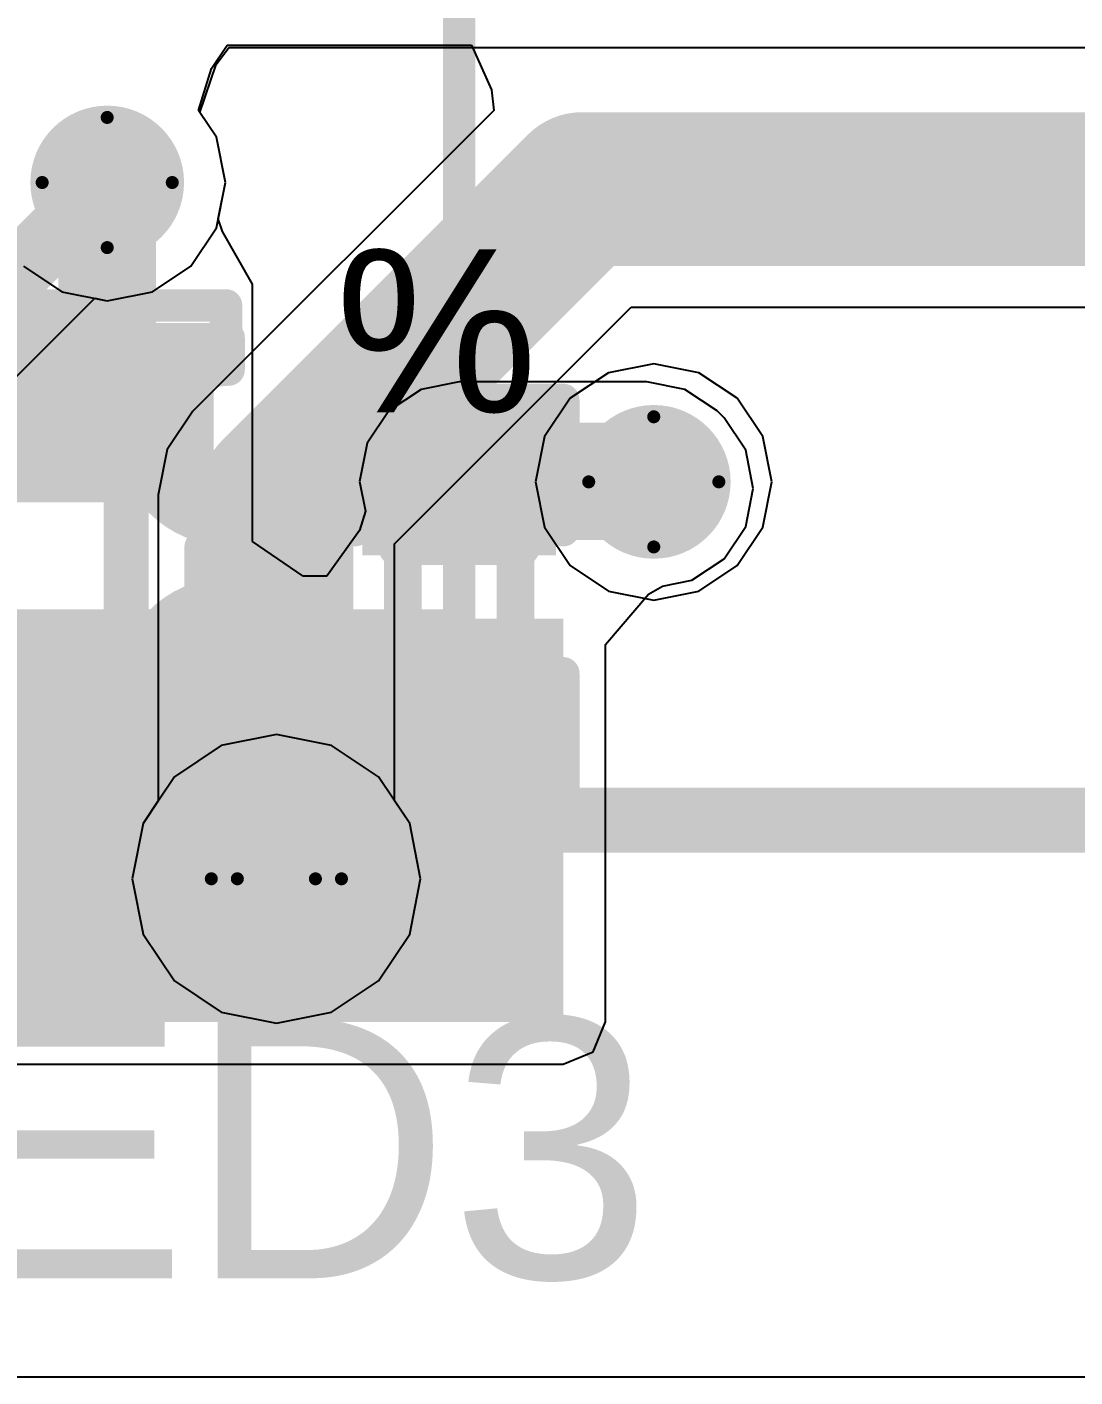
# Model space of a CAD drawing. Header units: millimetres. Extents: x -16 to 330, y -45 to 150.
# Drawn here: x -1.43 to 2.66, y 70.83 to 76.1 of the extents above; entities that cross this region are included whole.
import ezdxf

# ---------------------------------------------------------------- set-up
doc = ezdxf.new("R2010")
doc.units = ezdxf.units.MM
for name, color, linetype in [('BottomLayer', 5, 'Continuous'), ('BottomSolder', 6, 'Continuous'), ('DrillDrawing', 1, 'Continuous'), ('Mechanical1', 6, 'Continuous'), ('Mechanical13', 56, 'Continuous'), ('MidLayer1', 16, 'Continuous'), ('MidLayer2', 76, 'Continuous'), ('TopLayer', 1, 'Continuous'), ('TopOverlay', 2, 'Continuous'), ('TopPaste', 8, 'Continuous'), ('TopSolder', 216, 'Continuous'), ('ViaHoleLayer', 16, 'Continuous')]:
    doc.layers.add(name, color=color, linetype=linetype)
doc.styles.add('Arial', font='arial.ttf', dxfattribs={"height": 0.2})

# ---------------------------------------------------------------- blocks, each defined once
blk = doc.blocks.new('SK6812_EC20_144')
at = {"layer": 'TopLayer'}
for points in [[(-1.04999917, 0.95000191), (-0.24999823, 0.95000191), (-0.24999823, 0.25000077), (-1.04999917, 0.25000077)], [(0.25000077, 0.95000191), (1.05000171, 0.95000191), (1.05000171, 0.25000077), (0.25000077, 0.25000077)], [(-1.04999917, -0.24999823), (-0.24999823, -0.24999823), (-0.24999823, -0.9499993699999999), (-1.04999917, -0.9499993699999999)], [(0.25000077, -0.24999823), (1.05000171, -0.24999823), (1.05000171, -0.9499993699999999), (0.25000077, -0.9499993699999999)]]:
    blk.add_hatch(color=1, dxfattribs=at).paths.add_polyline_path(points)
at = {"layer": 'TopPaste'}
for points in [[(-1.04999917, 0.95000191), (-0.24999823, 0.95000191), (-0.24999823, 0.25000077), (-1.04999917, 0.25000077)], [(0.25000077, 0.95000191), (1.05000171, 0.95000191), (1.05000171, 0.25000077), (0.25000077, 0.25000077)], [(-1.04999917, -0.24999823), (-0.24999823, -0.24999823), (-0.24999823, -0.9499993699999999), (-1.04999917, -0.9499993699999999)], [(0.25000077, -0.24999823), (1.05000171, -0.24999823), (1.05000171, -0.9499993699999999), (0.25000077, -0.9499993699999999)]]:
    blk.add_hatch(color=8, dxfattribs=at).paths.add_polyline_path(points)
at = {"layer": 'TopSolder'}
for points in [[(-1.04999917, 0.95000191), (-0.24999823, 0.95000191), (-0.24999823, 0.25000077), (-1.04999917, 0.25000077)], [(0.25000077, 0.95000191), (1.05000171, 0.95000191), (1.05000171, 0.25000077), (0.25000077, 0.25000077)], [(-1.04999917, -0.24999823), (-0.24999823, -0.24999823), (-0.24999823, -0.9499993699999999), (-1.04999917, -0.9499993699999999)], [(0.25000077, -0.24999823), (1.05000171, -0.24999823), (1.05000171, -0.9499993699999999), (0.25000077, -0.9499993699999999)]]:
    blk.add_hatch(color=216, dxfattribs=at).paths.add_polyline_path(points)
at = {"layer": 'TopOverlay', "const_width": 0.127}
for points in [[(-0.08560053999999999, 1.00000054), (0.0762, 1.00000054)], [(-0.999998, -0.08560053999999999), (-0.999998, 0.0762)], [(0.999998, -0.08560053999999999), (0.999998, 0.0762)], [(1.2192, -0.6096), (1.3462, -0.4826)], [(1.3462, -0.7366), (1.3462, -0.4826)], [(1.2192, -0.6096), (1.3462, -0.7366)], [(-0.08560053999999999, -0.999998), (0.0762, -0.999998)]]:
    blk.add_lwpolyline(points, dxfattribs=at)
at = {"layer": 'TopOverlay', "const_width": 0.0635}
for points in [[(-0.11735054, 1.00000054, 1), (-0.05385054, 1.00000054, 1)], [(0.04445, 1.00000054, 1), (0.10795, 1.00000054, 1)], [(-1.031748, 0.0762, 1), (-0.968248, 0.0762, 1)], [(0.968248, 0.0762, 1), (1.031748, 0.0762, 1)], [(-1.031748, -0.08560053999999999, 1), (-0.968248, -0.08560053999999999, 1)], [(0.968248, -0.08560053999999999, 1), (1.031748, -0.08560053999999999, 1)], [(1.31445, -0.4826, 1), (1.37795, -0.4826, 1)], [(1.31445, -0.4826, 1), (1.37795, -0.4826, 1)], [(1.18745, -0.6096, 1), (1.25095, -0.6096, 1)], [(1.18745, -0.6096, 1), (1.25095, -0.6096, 1)], [(1.31445, -0.7366, 1), (1.37795, -0.7366, 1)], [(1.31445, -0.7366, 1), (1.37795, -0.7366, 1)], [(-0.11735054, -0.999998, 1), (-0.05385054, -0.999998, 1)], [(0.04445, -0.999998, 1), (0.10795, -0.999998, 1)]]:
    blk.add_lwpolyline(points, format="xyb", close=True, dxfattribs=at)
blk = doc.blocks.new('C___0402_158')
at = {"layer": 'TopLayer'}
for points in [[(-0.6985, -0.3175), (-0.6985, 0.3175), (-0.2412999999999999, 0.3175), (-0.2413, -0.3175)], [(0.2412999999999999, -0.3175), (0.2413, 0.3175), (0.6985, 0.3175), (0.6985, -0.3175)]]:
    blk.add_hatch(color=1, dxfattribs=at).paths.add_polyline_path(points)
at = {"layer": 'TopPaste'}
for points in [[(-0.6985, -0.3175), (-0.6985, 0.3175), (-0.2412999999999999, 0.3175), (-0.2413, -0.3175)], [(0.2412999999999999, -0.3175), (0.2413, 0.3175), (0.6985, 0.3175), (0.6985, -0.3175)]]:
    blk.add_hatch(color=8, dxfattribs=at).paths.add_polyline_path(points)
at = {"layer": 'TopSolder'}
for points in [[(-0.7584998799999999, -0.37749988), (-0.7584998799999999, 0.37749988), (-0.18130012, 0.37749988), (-0.18130012, -0.37749988)], [(0.18130012, -0.37749988), (0.18130012, 0.37749988), (0.7584998799999999, 0.37749988), (0.7584998799999999, -0.37749988)]]:
    blk.add_hatch(color=216, dxfattribs=at).paths.add_polyline_path(points)
at = {"layer": 'TopOverlay', "const_width": 0.127}
for points in [[(-0.7874, 0.4064), (-0.2794, 0.4064)], [(-0.7874, 0.4064), (-0.7874, -0.4064)], [(0.2794, 0.4064), (0.7874, 0.4064)], [(0.7874, 0.4064), (0.7874, -0.4064)], [(-0.7874, -0.4064), (-0.2794, -0.4064)], [(0.2794, -0.4064), (0.7874, -0.4064)]]:
    blk.add_lwpolyline(points, dxfattribs=at)
at = {"layer": 'TopOverlay', "const_width": 0.0635}
for points in [[(-0.8191499999999999, 0.4064, 1), (-0.7556499999999999, 0.4064, 1)], [(-0.8191499999999999, 0.4064, 1), (-0.7556499999999999, 0.4064, 1)], [(-0.31115, 0.4064, 1), (-0.24765, 0.4064, 1)], [(0.24765, 0.4064, 1), (0.31115, 0.4064, 1)], [(0.7556499999999999, 0.4064, 1), (0.8191499999999999, 0.4064, 1)], [(0.7556499999999999, 0.4064, 1), (0.8191499999999999, 0.4064, 1)], [(-0.8191499999999999, -0.4064, 1), (-0.7556499999999999, -0.4064, 1)], [(-0.8191499999999999, -0.4064, 1), (-0.7556499999999999, -0.4064, 1)], [(-0.31115, -0.4064, 1), (-0.24765, -0.4064, 1)], [(0.24765, -0.4064, 1), (0.31115, -0.4064, 1)], [(0.7556499999999999, -0.4064, 1), (0.8191499999999999, -0.4064, 1)], [(0.7556499999999999, -0.4064, 1), (0.8191499999999999, -0.4064, 1)]]:
    blk.add_lwpolyline(points, format="xyb", close=True, dxfattribs=at)

msp = doc.modelspace()

# ---------------------------------------------------------------- hatches: boundary and pattern name
at = {"layer": 'BottomLayer'}
h = msp.add_hatch(color=5, dxfattribs=at)
edge = h.paths.add_edge_path()
edge.add_arc((-1.1176127, 75.48881016), 0.2999994, 0, 360)
h = msp.add_hatch(color=5, dxfattribs=at)
edge = h.paths.add_edge_path()
edge.add_arc((1.0159873, 74.32041016), 0.2999994, 0, 360)
h = msp.add_hatch(color=5, dxfattribs=at)
edge = h.paths.add_edge_path()
edge.add_arc((-0.4572127, 72.77101016), 0.3999992, 0, 360)
at = {"layer": 'BottomSolder'}
h = msp.add_hatch(color=6, dxfattribs=at)
edge = h.paths.add_edge_path()
edge.add_arc((-1.1176127, 75.48881016), 0.1499997, 0, 360)
h = msp.add_hatch(color=6, dxfattribs=at)
edge = h.paths.add_edge_path()
edge.add_arc((1.0159873, 74.32041016), 0.1499997, 0, 360)
h = msp.add_hatch(color=6, dxfattribs=at)
edge = h.paths.add_edge_path()
edge.add_arc((-0.4572127, 72.77101016), 0.1999996, 0, 360)
at = {"layer": 'MidLayer1'}
h = msp.add_hatch(color=16, dxfattribs=at)
edge = h.paths.add_edge_path()
edge.add_arc((-1.1176127, 75.48881016), 0.2999994, 0, 360)
h = msp.add_hatch(color=16, dxfattribs=at)
edge = h.paths.add_edge_path()
edge.add_arc((1.0159873, 74.32041016), 0.2999994, 0, 360)
h = msp.add_hatch(color=16, dxfattribs=at)
edge = h.paths.add_edge_path()
edge.add_arc((-0.4572127, 72.77101016), 0.3999992, 0, 360)
at = {"layer": 'MidLayer2'}
h = msp.add_hatch(color=76, dxfattribs=at)
edge = h.paths.add_edge_path()
edge.add_arc((-1.1176127, 75.48881016), 0.2999994, 0, 360)
h = msp.add_hatch(color=76, dxfattribs=at)
edge = h.paths.add_edge_path()
edge.add_arc((1.0159873, 74.32041016), 0.2999994, 0, 360)
h = msp.add_hatch(color=76, dxfattribs=at)
edge = h.paths.add_edge_path()
edge.add_arc((-0.4572127, 72.77101016), 0.3999992, 0, 360)
at = {"layer": 'TopLayer'}
h = msp.add_hatch(color=1, dxfattribs=at)
edge = h.paths.add_edge_path()
edge.add_arc((-1.1176127, 75.48881016), 0.2999994, 0, 360)
h = msp.add_hatch(color=1, dxfattribs=at)
edge = h.paths.add_edge_path()
edge.add_arc((1.0159873, 74.32041016), 0.2999994, 0, 360)
msp.add_hatch(color=1, dxfattribs=at).paths.add_polyline_path([(-1.5748127, 72.21221016), (0.66263774, 72.21221016), (0.66263774, 73.78701016), (-1.5748127, 73.78701016)])
h = msp.add_hatch(color=1, dxfattribs=at)
edge = h.paths.add_edge_path()
edge.add_arc((-0.4572127, 72.77101016), 0.3999992, 0, 360)
at = {"layer": 'TopSolder'}
h = msp.add_hatch(color=216, dxfattribs=at)
edge = h.paths.add_edge_path()
edge.add_arc((-1.1176127, 75.48881016), 0.1499997, 0, 360)
h = msp.add_hatch(color=216, dxfattribs=at)
edge = h.paths.add_edge_path()
edge.add_arc((1.0159873, 74.32041016), 0.1499997, 0, 360)
h = msp.add_hatch(color=216, dxfattribs=at)
edge = h.paths.add_edge_path()
edge.add_arc((-0.4572127, 72.77101016), 0.1999996, 0, 360)
at = {"layer": 'ViaHoleLayer'}
h = msp.add_hatch(color=16, dxfattribs=at)
edge = h.paths.add_edge_path()
edge.add_arc((-1.1176127, 75.48881016), 0.1499997, 0, 360)
h = msp.add_hatch(color=16, dxfattribs=at)
edge = h.paths.add_edge_path()
edge.add_arc((1.0159873, 74.32041016), 0.1499997, 0, 360)
h = msp.add_hatch(color=16, dxfattribs=at)
edge = h.paths.add_edge_path()
edge.add_arc((-0.4572127, 72.77101016), 0.1999996, 0, 360)

# ---------------------------------------------------------------- linework, layer by layer
at = {"layer": 'BottomLayer'}
for p, q in [((-0.7109663199999999, 75.93353622), (-0.6492214599999999, 76.0244987)), ((-0.6492214599999999, 76.0244987), (0.30483048, 76.0244987)), ((0.30483048, 76.0244987), (0.38280086, 75.85102939999999)), ((-0.76173584, 75.77049869999999), (-0.7109663199999999, 75.93353622)), ((0.38280086, 75.85102939999999), (0.39135304, 75.77049869999999)), ((0.39135304, 75.77049869999999), (-0.7833741, 74.59577156)), ((-0.69146166, 75.66532746), (-0.76173584, 75.77049869999999)), ((-0.6563512399999999, 75.48881016), (-0.69146166, 75.66532746)), ((-0.69146166, 75.31229286), (-0.6563512399999999, 75.48881016)), ((-0.7914513, 75.16264876), (-0.69146166, 75.31229286)), ((-0.9410953999999999, 75.06265911999999), (-0.7914513, 75.16264876)), ((-2.356739, 73.84680938), (-1.16631466, 75.03723625999999)), ((-1.16631466, 75.03723625999999), (-1.1176127, 75.0275487)), ((-1.1176127, 75.0275487), (-0.9410953999999999, 75.06265911999999)), ((0.004048759999999999, 74.07854882), (0.92764864, 75.0021487)), ((0.92764864, 75.0021487), (16.64912596, 75.0021487)), ((-0.7833741, 74.59577156), (-0.88336374, 74.44612746)), ((-0.88336374, 74.44612746), (-0.91847416, 74.26961016)), ((-0.91847416, 74.26961016), (-0.91847416, 73.07497957999999)), ((0.004048759999999999, 73.07497957999999), (0.004048759999999999, 74.07854882)), ((-0.91847416, 73.07497957999999), (-0.97756218, 72.98654694)), ((0.06313677999999999, 72.98654694), (0.004048759999999999, 73.07497957999999)), ((-0.97756218, 72.98654694), (-1.02043484, 72.77101016)), ((0.10600944, 72.77101016), (0.06313677999999999, 72.98654694)), ((-1.02043484, 72.77101016), (-0.97756218, 72.55547338)), ((0.06313677999999999, 72.55547338), (0.10600944, 72.77101016)), ((-0.97756218, 72.55547338), (-0.855472, 72.37275086)), ((-0.0589534, 72.37275086), (0.06313677999999999, 72.55547338)), ((-0.855472, 72.37275086), (-0.67274948, 72.25066068)), ((-0.24167592, 72.25066068), (-0.0589534, 72.37275086)), ((-0.67274948, 72.25066068), (-0.4572127, 72.20778802)), ((-0.4572127, 72.20778802), (-0.24167592, 72.25066068))]:
    msp.add_line(p, q, dxfattribs=at)
for points, const_width in [([(-0.4572127, 74.26961016), (0.7365873, 75.46341016)], 0.5999987999999999), ([(0.7365873, 75.46341016), (16.8401873, 75.46341016)], 0.5999987999999999), ([(-2.6416127, 73.96481016), (-1.1176127, 75.48881016)], 0.254), ([(-0.4572127, 72.77101016), (-0.4572127, 74.26961016)], 0.5999987999999999)]:
    msp.add_lwpolyline(points, dxfattribs=dict(at, const_width=const_width))
for points, const_width in [([(0.5865876, 75.46341016, 1), (0.8865869999999999, 75.46341016, 1)], 0.2999994), ([(0.5865876, 75.46341016, 1), (0.8865869999999999, 75.46341016, 1)], 0.2999994), ([(-1.1811127, 75.48881016, 1), (-1.0541127, 75.48881016, 1)], 0.127), ([(-0.6072124, 74.26961016, 1), (-0.307213, 74.26961016, 1)], 0.2999994), ([(-0.6072124, 74.26961016, 1), (-0.307213, 74.26961016, 1)], 0.2999994), ([(-0.6072124, 72.77101016, 1), (-0.307213, 72.77101016, 1)], 0.2999994)]:
    msp.add_lwpolyline(points, format="xyb", close=True, dxfattribs=dict(at, const_width=const_width))
at = {"layer": 'DrillDrawing', "const_width": 0.0508}
for points in [[(-1.3716127, 75.48881016), (-1.1176127, 75.74281015999999)], [(-1.1176127, 75.74281015999999), (-0.8636127, 75.48881016)], [(-1.3716127, 75.48881016), (-1.1176127, 75.23481016)], [(-1.1176127, 75.23481016), (-0.8636127, 75.48881016)], [(0.7619872999999999, 74.32041016), (1.0159873, 74.57441016)], [(1.0159873, 74.57441016), (1.2699873, 74.32041016)], [(0.7619872999999999, 74.32041016), (1.0159873, 74.06641016)], [(1.0159873, 74.06641016), (1.2699873, 74.32041016)]]:
    msp.add_lwpolyline(points, dxfattribs=at)
at = {"layer": 'DrillDrawing'}
for points, const_width in [([(-1.1303127, 75.74281015999999, 1), (-1.1049127, 75.74281015999999, 1)], 0.0254), ([(-1.1303127, 75.74281015999999, 1), (-1.1049127, 75.74281015999999, 1)], 0.0254), ([(-1.3843127, 75.48881016, 1), (-1.3589127, 75.48881016, 1)], 0.0254), ([(-1.3843127, 75.48881016, 1), (-1.3589127, 75.48881016, 1)], 0.0254), ([(-0.8763127, 75.48881016, 1), (-0.8509127, 75.48881016, 1)], 0.0254), ([(-0.8763127, 75.48881016, 1), (-0.8509127, 75.48881016, 1)], 0.0254), ([(-1.1303127, 75.23481016, 1), (-1.1049127, 75.23481016, 1)], 0.0254), ([(-1.1303127, 75.23481016, 1), (-1.1049127, 75.23481016, 1)], 0.0254), ([(1.0032873, 74.57441016, 1), (1.0286873, 74.57441016, 1)], 0.0254), ([(1.0032873, 74.57441016, 1), (1.0286873, 74.57441016, 1)], 0.0254), ([(0.7492873, 74.32041016, 1), (0.7746873, 74.32041016, 1)], 0.0254), ([(0.7492873, 74.32041016, 1), (0.7746873, 74.32041016, 1)], 0.0254), ([(1.2572873, 74.32041016, 1), (1.2826873, 74.32041016, 1)], 0.0254), ([(1.2572873, 74.32041016, 1), (1.2826873, 74.32041016, 1)], 0.0254), ([(1.0032873, 74.06641016, 1), (1.0286873, 74.06641016, 1)], 0.0254), ([(1.0032873, 74.06641016, 1), (1.0286873, 74.06641016, 1)], 0.0254), ([(-0.2032127, 72.77101016, 1), (-0.7112127, 72.77101016, 1)], 0.0508), ([(-0.3048127, 72.77101016, 1), (-0.6096127, 72.77101016, 1)], 0.0508), ([(-0.7239127, 72.77101016, 1), (-0.6985127, 72.77101016, 1)], 0.0254), ([(-0.6223127, 72.77101016, 1), (-0.5969127, 72.77101016, 1)], 0.0254), ([(-0.3175127, 72.77101016, 1), (-0.2921127, 72.77101016, 1)], 0.0254), ([(-0.2159127, 72.77101016, 1), (-0.1905127, 72.77101016, 1)], 0.0254)]:
    msp.add_lwpolyline(points, format="xyb", close=True, dxfattribs=dict(at, const_width=const_width))
at = {"layer": 'Mechanical1', "const_width": 0.254}
msp.add_lwpolyline([(-11.7856, 72.99999878), (2.99600112, 72.99999878)], dxfattribs=at)
at = {"layer": 'Mechanical13', "const_width": 0.127}
for points in [[(0.25623774, 73.75880853999999), (0.25623774, 77.73117549999999)], [(0.25623774, 73.75880853999999), (0.25623774, 77.73117549999999)], [(-2.8337637, 75.00880858), (-0.65376298, 75.00880858)], [(-2.46867426, 75.00872222), (-1.01884988, 75.00872222)], [(-1.06775758, 74.95981452), (-1.01884988, 75.00872222)], [(-1.01884988, 73.51467136), (-1.01884988, 75.00872222)], [(-0.65376298, 74.88381009999999), (-0.65376298, 75.00880858)], [(-2.4197691, 74.95981452), (-1.06775758, 74.95981452)], [(-1.06775758, 73.05780409999998), (-1.06775758, 74.95981452)], [(-0.65376298, 74.88381009999999), (-0.643763, 74.88381009999999)], [(-0.643763, 74.75880907999999), (-0.643763, 74.88381009999999)], [(-0.643763, 74.13380905999999), (-0.643763, 74.25881008)], [(0.00623824, 74.25881008), (0.0262382, 74.25881008)], [(0.00623824, 74.05881047999999), (0.00623824, 74.25881008)], [(0.0262382, 74.25881008), (0.4862372799999999, 74.25881008)], [(0.0262382, 73.25880954), (0.0262382, 74.25881008)], [(0.4862372799999999, 74.25881008), (0.5062372399999999, 74.25881008)], [(0.4862372799999999, 73.25880954), (0.4862372799999999, 74.25881008)], [(0.5062372399999999, 74.05881047999999), (0.5062372399999999, 74.25881008)], [(-0.65376298, 74.13380905999999), (-0.643763, 74.13380905999999)], [(-0.65376298, 73.88380955999999), (-0.65376298, 74.13380905999999)], [(0.00623824, 74.05881047999999), (0.0262382, 74.05881047999999)], [(0.0262382, 74.05881047999999), (0.4862372799999999, 74.05881047999999)], [(0.04623816, 73.45880914), (0.04623816, 74.05881047999999)], [(0.46623732, 73.45880914), (0.46623732, 74.05881047999999)], [(0.4862372799999999, 74.05881047999999), (0.5062372399999999, 74.05881047999999)], [(-0.65376298, 73.88380955999999), (-0.643763, 73.88380955999999)], [(-0.643763, 73.75880853999999), (-0.643763, 73.88380955999999)], [(-7.688493639999999, 73.75880853999999), (0.25623774, 73.75880853999999)], [(-7.688493639999999, 73.75880853999999), (0.25623774, 73.75880853999999)], [(-1.01884988, 73.0088964), (-1.01884988, 73.50294672)], [(0.00623824, 73.45880914), (0.0262382, 73.45880914)], [(0.00623824, 73.25880954), (0.00623824, 73.45880914)], [(0.0262382, 73.45880914), (0.4862372799999999, 73.45880914)], [(0.4862372799999999, 73.45880914), (0.5062372399999999, 73.45880914)], [(0.5062372399999999, 73.25880954), (0.5062372399999999, 73.45880914)], [(-0.643763, 73.13380852), (-0.643763, 73.25880954)], [(0.00623824, 73.25880954), (0.0262382, 73.25880954)], [(0.0262382, 73.25880954), (0.4862372799999999, 73.25880954)], [(0.4862372799999999, 73.25880954), (0.5062372399999999, 73.25880954)], [(-0.65376298, 73.13380852), (-0.643763, 73.13380852)], [(-0.65376298, 73.00881004), (-0.65376298, 73.13380852)], [(-2.4197691, 73.05780409999998), (-1.06775758, 73.05780409999998)], [(-1.06775758, 73.05780409999998), (-1.01884988, 73.0088964)], [(-2.8337637, 73.00881004), (-0.65376298, 73.00881004)], [(-2.46867426, 73.0088964), (-1.01884988, 73.0088964)]]:
    msp.add_lwpolyline(points, dxfattribs=at)
at = {"layer": 'Mechanical13'}
for points, const_width in [([(-1.05059988, 75.00872222, 1), (-0.9870998799999999, 75.00872222, 1)], 0.0635), ([(-1.05059988, 75.00872222, 1), (-0.9870998799999999, 75.00872222, 1)], 0.0635), ([(-1.05059988, 75.00872222, 1), (-0.9870998799999999, 75.00872222, 1)], 0.0635), ([(-0.6855129799999999, 75.00880858, 1), (-0.6220129799999999, 75.00880858, 1)], 0.0635), ([(-0.6855129799999999, 75.00880858, 1), (-0.6220129799999999, 75.00880858, 1)], 0.0635), ([(-1.09950758, 74.95981452, 1), (-1.03600758, 74.95981452, 1)], 0.0635), ([(-1.09950758, 74.95981452, 1), (-1.03600758, 74.95981452, 1)], 0.0635), ([(-1.09950758, 74.95981452, 1), (-1.03600758, 74.95981452, 1)], 0.0635), ([(-0.6855129799999999, 74.88381009999999, 1), (-0.6220129799999999, 74.88381009999999, 1)], 0.0635), ([(-0.6855129799999999, 74.88381009999999, 1), (-0.6220129799999999, 74.88381009999999, 1)], 0.0635), ([(-0.675513, 74.88381009999999, 1), (-0.6120129999999999, 74.88381009999999, 1)], 0.0635), ([(-0.675513, 74.88381009999999, 1), (-0.6120129999999999, 74.88381009999999, 1)], 0.0635), ([(-0.675513, 74.88381009999999, 1), (-0.6120129999999999, 74.88381009999999, 1)], 0.0635), ([(-0.675513, 74.75880907999999, 1), (-0.6120129999999999, 74.75880907999999, 1)], 0.0635), ([(-0.675513, 74.75880907999999, 1), (-0.6120129999999999, 74.75880907999999, 1)], 0.0635), ([(-0.675513, 74.25881008, 1), (-0.6120129999999999, 74.25881008, 1)], 0.0635), ([(-0.675513, 74.25881008, 1), (-0.6120129999999999, 74.25881008, 1)], 0.0635), ([(-0.02551176, 74.25881008, 1), (0.03798823999999999, 74.25881008, 1)], 0.0635), ([(-0.02551176, 74.25881008, 1), (0.03798823999999999, 74.25881008, 1)], 0.0635), ([(-0.005511799999999999, 74.25881008, 1), (0.0579882, 74.25881008, 1)], 0.0635), ([(-0.005511799999999999, 74.25881008, 1), (0.0579882, 74.25881008, 1)], 0.0635), ([(-0.005511799999999999, 74.25881008, 1), (0.0579882, 74.25881008, 1)], 0.0635), ([(0.45448728, 74.25881008, 1), (0.5179872799999999, 74.25881008, 1)], 0.0635), ([(0.45448728, 74.25881008, 1), (0.5179872799999999, 74.25881008, 1)], 0.0635), ([(0.45448728, 74.25881008, 1), (0.5179872799999999, 74.25881008, 1)], 0.0635), ([(0.4744872399999999, 74.25881008, 1), (0.53798724, 74.25881008, 1)], 0.0635), ([(0.4744872399999999, 74.25881008, 1), (0.53798724, 74.25881008, 1)], 0.0635), ([(-0.6855129799999999, 74.13380905999999, 1), (-0.6220129799999999, 74.13380905999999, 1)], 0.0635), ([(-0.6855129799999999, 74.13380905999999, 1), (-0.6220129799999999, 74.13380905999999, 1)], 0.0635), ([(-0.675513, 74.13380905999999, 1), (-0.6120129999999999, 74.13380905999999, 1)], 0.0635), ([(-0.675513, 74.13380905999999, 1), (-0.6120129999999999, 74.13380905999999, 1)], 0.0635), ([(-0.675513, 74.13380905999999, 1), (-0.6120129999999999, 74.13380905999999, 1)], 0.0635), ([(-0.02551176, 74.05881047999999, 1), (0.03798823999999999, 74.05881047999999, 1)], 0.0635), ([(-0.02551176, 74.05881047999999, 1), (0.03798823999999999, 74.05881047999999, 1)], 0.0635), ([(-0.005511799999999999, 74.05881047999999, 1), (0.0579882, 74.05881047999999, 1)], 0.0635), ([(-0.005511799999999999, 74.05881047999999, 1), (0.0579882, 74.05881047999999, 1)], 0.0635), ([(0.01448816, 74.05881047999999, 1), (0.07798816, 74.05881047999999, 1)], 0.0635), ([(0.43448732, 74.05881047999999, 1), (0.49798732, 74.05881047999999, 1)], 0.0635), ([(0.45448728, 74.05881047999999, 1), (0.5179872799999999, 74.05881047999999, 1)], 0.0635), ([(0.45448728, 74.05881047999999, 1), (0.5179872799999999, 74.05881047999999, 1)], 0.0635), ([(0.4744872399999999, 74.05881047999999, 1), (0.53798724, 74.05881047999999, 1)], 0.0635), ([(0.4744872399999999, 74.05881047999999, 1), (0.53798724, 74.05881047999999, 1)], 0.0635), ([(-0.6855129799999999, 73.88380955999999, 1), (-0.6220129799999999, 73.88380955999999, 1)], 0.0635), ([(-0.6855129799999999, 73.88380955999999, 1), (-0.6220129799999999, 73.88380955999999, 1)], 0.0635), ([(-0.6855129799999999, 73.88380955999999, 1), (-0.6220129799999999, 73.88380955999999, 1)], 0.0635), ([(-0.675513, 73.88380955999999, 1), (-0.6120129999999999, 73.88380955999999, 1)], 0.0635), ([(-0.675513, 73.88380955999999, 1), (-0.6120129999999999, 73.88380955999999, 1)], 0.0635), ([(0.25941274, 73.75880853999999, 1), (0.25306274, 73.75880853999999, 1)], 0.127), ([(0.25941274, 73.75880853999999, 1), (0.25306274, 73.75880853999999, 1)], 0.127), ([(-0.675513, 73.75880853999999, 1), (-0.6120129999999999, 73.75880853999999, 1)], 0.0635), ([(-0.675513, 73.75880853999999, 1), (-0.6120129999999999, 73.75880853999999, 1)], 0.0635), ([(0.22131274, 73.75880853999999, 1), (0.28481274, 73.75880853999999, 1)], 0.0635), ([(0.22131274, 73.75880853999999, 1), (0.28481274, 73.75880853999999, 1)], 0.0635), ([(0.22448774, 73.75880853999999, 1), (0.28798774, 73.75880853999999, 1)], 0.0635), ([(0.22448774, 73.75880853999999, 1), (0.28798774, 73.75880853999999, 1)], 0.0635), ([(0.22448774, 73.75880853999999, 1), (0.28798774, 73.75880853999999, 1)], 0.0635), ([(0.22448774, 73.75880853999999, 1), (0.28798774, 73.75880853999999, 1)], 0.0635), ([(0.22766274, 73.75880853999999, 1), (0.29116274, 73.75880853999999, 1)], 0.0635), ([(0.22766274, 73.75880853999999, 1), (0.29116274, 73.75880853999999, 1)], 0.0635), ([(-1.05059988, 73.51467136, 1), (-0.9870998799999999, 73.51467136, 1)], 0.0635), ([(-1.05059988, 73.50294672, 1), (-0.9870998799999999, 73.50294672, 1)], 0.0635), ([(-0.02551176, 73.45880914, 1), (0.03798823999999999, 73.45880914, 1)], 0.0635), ([(-0.02551176, 73.45880914, 1), (0.03798823999999999, 73.45880914, 1)], 0.0635), ([(-0.005511799999999999, 73.45880914, 1), (0.0579882, 73.45880914, 1)], 0.0635), ([(-0.005511799999999999, 73.45880914, 1), (0.0579882, 73.45880914, 1)], 0.0635), ([(0.01448816, 73.45880914, 1), (0.07798816, 73.45880914, 1)], 0.0635), ([(0.43448732, 73.45880914, 1), (0.49798732, 73.45880914, 1)], 0.0635), ([(0.45448728, 73.45880914, 1), (0.5179872799999999, 73.45880914, 1)], 0.0635), ([(0.45448728, 73.45880914, 1), (0.5179872799999999, 73.45880914, 1)], 0.0635), ([(0.4744872399999999, 73.45880914, 1), (0.53798724, 73.45880914, 1)], 0.0635), ([(0.4744872399999999, 73.45880914, 1), (0.53798724, 73.45880914, 1)], 0.0635), ([(-0.675513, 73.25880954, 1), (-0.6120129999999999, 73.25880954, 1)], 0.0635), ([(-0.675513, 73.25880954, 1), (-0.6120129999999999, 73.25880954, 1)], 0.0635), ([(-0.02551176, 73.25880954, 1), (0.03798823999999999, 73.25880954, 1)], 0.0635), ([(-0.02551176, 73.25880954, 1), (0.03798823999999999, 73.25880954, 1)], 0.0635), ([(-0.005511799999999999, 73.25880954, 1), (0.0579882, 73.25880954, 1)], 0.0635), ([(-0.005511799999999999, 73.25880954, 1), (0.0579882, 73.25880954, 1)], 0.0635), ([(-0.005511799999999999, 73.25880954, 1), (0.0579882, 73.25880954, 1)], 0.0635), ([(0.45448728, 73.25880954, 1), (0.5179872799999999, 73.25880954, 1)], 0.0635), ([(0.45448728, 73.25880954, 1), (0.5179872799999999, 73.25880954, 1)], 0.0635), ([(0.45448728, 73.25880954, 1), (0.5179872799999999, 73.25880954, 1)], 0.0635), ([(0.4744872399999999, 73.25880954, 1), (0.53798724, 73.25880954, 1)], 0.0635), ([(0.4744872399999999, 73.25880954, 1), (0.53798724, 73.25880954, 1)], 0.0635), ([(-0.6855129799999999, 73.13380852, 1), (-0.6220129799999999, 73.13380852, 1)], 0.0635), ([(-0.6855129799999999, 73.13380852, 1), (-0.6220129799999999, 73.13380852, 1)], 0.0635), ([(-0.6855129799999999, 73.13380852, 1), (-0.6220129799999999, 73.13380852, 1)], 0.0635), ([(-0.675513, 73.13380852, 1), (-0.6120129999999999, 73.13380852, 1)], 0.0635), ([(-0.675513, 73.13380852, 1), (-0.6120129999999999, 73.13380852, 1)], 0.0635), ([(-1.09950758, 73.05780409999998, 1), (-1.03600758, 73.05780409999998, 1)], 0.0635), ([(-1.09950758, 73.05780409999998, 1), (-1.03600758, 73.05780409999998, 1)], 0.0635), ([(-1.09950758, 73.05780409999998, 1), (-1.03600758, 73.05780409999998, 1)], 0.0635), ([(-1.05059988, 73.0088964, 1), (-0.9870998799999999, 73.0088964, 1)], 0.0635), ([(-1.05059988, 73.0088964, 1), (-0.9870998799999999, 73.0088964, 1)], 0.0635), ([(-1.05059988, 73.0088964, 1), (-0.9870998799999999, 73.0088964, 1)], 0.0635), ([(-0.6855129799999999, 73.00881004, 1), (-0.6220129799999999, 73.00881004, 1)], 0.0635), ([(-0.6855129799999999, 73.00881004, 1), (-0.6220129799999999, 73.00881004, 1)], 0.0635)]:
    msp.add_lwpolyline(points, format="xyb", close=True, dxfattribs=dict(at, const_width=const_width))
at = {"layer": 'Mechanical13', "const_width": 0.127}
for points in [[(-0.643763, 74.13380905999999, -0.9999999999999276), (-0.643763, 74.88381009999999)], [(-0.643763, 74.25881008, -0.9999999999998718), (-0.643763, 74.75880907999999)], [(-0.65376298, 73.13380852, -0.9736888257013262), (-0.65376298, 73.88380955999999)], [(-0.643763, 73.25880954, -0.9999999999999808), (-0.643763, 73.75880853999999)]]:
    msp.add_lwpolyline(points, format="xyb", dxfattribs=at)
at = {"layer": 'MidLayer1'}
for p, q in [((-0.69181726, 75.95000304), (-0.64334136, 76.01570013999999)), ((-0.64334136, 76.01570013999999), (31.60969039999999, 76.01570268)), ((-0.7558557399999999, 75.76170014), (-0.69181726, 75.95000304)), ((-0.69146166, 75.66532746), (-0.7558557399999999, 75.76170014)), ((-0.6563512399999999, 75.48881016), (-0.69146166, 75.66532746)), ((-0.69146166, 75.31229286), (-0.6563512399999999, 75.48881016)), ((-0.7914513, 75.16264876), (-0.69146166, 75.31229286)), ((-1.4437741, 75.16264876), (-1.29413, 75.06265911999999)), ((-0.9410953999999999, 75.06265911999999), (-0.7914513, 75.16264876)), ((-1.29413, 75.06265911999999), (-1.1176127, 75.0275487)), ((-1.1176127, 75.0275487), (-0.9410953999999999, 75.06265911999999)), ((1.0159873, 74.78167162), (0.83947, 74.7465612)), ((1.1925046, 74.7465612), (1.0159873, 74.78167162)), ((0.83947, 74.7465612), (0.6898258999999999, 74.64657156)), ((1.3421487, 74.64657156), (1.1925046, 74.7465612)), ((0.6898258999999999, 74.64657156), (0.58983626, 74.49692746)), ((1.44213834, 74.49692746), (1.3421487, 74.64657156)), ((0.58983626, 74.49692746), (0.55472584, 74.32041016)), ((1.47724876, 74.32041016), (1.44213834, 74.49692746)), ((0.55472584, 74.32041016), (0.58983626, 74.14389286)), ((1.44213834, 74.14389286), (1.47724876, 74.32041016)), ((0.58983626, 74.14389286), (0.6898258999999999, 73.99424875999999)), ((1.3421487, 73.99424875999999), (1.44213834, 74.14389286)), ((0.6898258999999999, 73.99424875999999), (0.83947, 73.89425912)), ((1.1925046, 73.89425912), (1.3421487, 73.99424875999999)), ((0.83947, 73.89425912), (1.0159873, 73.85914869999999)), ((1.0159873, 73.85914869999999), (1.1925046, 73.89425912)), ((-0.4572127, 73.3342323), (-0.67274948, 73.29135964)), ((-0.24167592, 73.29135964), (-0.4572127, 73.3342323)), ((-0.67274948, 73.29135964), (-0.855472, 73.16926946)), ((-0.0589534, 73.16926946), (-0.24167592, 73.29135964)), ((-0.855472, 73.16926946), (-0.97756218, 72.98654694)), ((0.06313677999999999, 72.98654694), (-0.0589534, 73.16926946)), ((-0.97756218, 72.98654694), (-1.02043484, 72.77101016)), ((0.10600944, 72.77101016), (0.06313677999999999, 72.98654694)), ((-1.02043484, 72.77101016), (-0.97756218, 72.55547338)), ((0.06313677999999999, 72.55547338), (0.10600944, 72.77101016)), ((-0.97756218, 72.55547338), (-0.855472, 72.37275086)), ((-0.0589534, 72.37275086), (0.06313677999999999, 72.55547338)), ((-0.855472, 72.37275086), (-0.67274948, 72.25066068)), ((-0.24167592, 72.25066068), (-0.0589534, 72.37275086)), ((-0.67274948, 72.25066068), (-0.4572127, 72.20778802)), ((-0.4572127, 72.20778802), (-0.24167592, 72.25066068))]:
    msp.add_line(p, q, dxfattribs=at)
at = {"layer": 'MidLayer2'}
for p, q in [((-0.69181726, 75.95000304), (-0.64334136, 76.01570013999999)), ((-0.64334136, 76.01570013999999), (94.31307781999999, 76.01570522)), ((-0.7558557399999999, 75.76170014), (-0.69181726, 75.95000304)), ((-0.69146166, 75.66532746), (-0.7558557399999999, 75.76170014)), ((-0.6563512399999999, 75.48881016), (-0.69146166, 75.66532746)), ((-0.69146166, 75.31229286), (-0.6563512399999999, 75.48881016)), ((-0.7914513, 75.16264876), (-0.69146166, 75.31229286)), ((-1.4437741, 75.16264876), (-1.29413, 75.06265911999999)), ((-0.9410953999999999, 75.06265911999999), (-0.7914513, 75.16264876)), ((-1.29413, 75.06265911999999), (-1.1176127, 75.0275487)), ((-1.1176127, 75.0275487), (-0.9410953999999999, 75.06265911999999)), ((-0.4572127, 73.3342323), (-0.67274948, 73.29135964)), ((-0.24167592, 73.29135964), (-0.4572127, 73.3342323)), ((-0.67274948, 73.29135964), (-0.855472, 73.16926946)), ((-0.0589534, 73.16926946), (-0.24167592, 73.29135964)), ((-0.855472, 73.16926946), (-0.97756218, 72.98654694)), ((0.06313677999999999, 72.98654694), (-0.0589534, 73.16926946)), ((-0.97756218, 72.98654694), (-1.02043484, 72.77101016)), ((0.10600944, 72.77101016), (0.06313677999999999, 72.98654694)), ((-1.02043484, 72.77101016), (-0.97756218, 72.55547338)), ((0.06313677999999999, 72.55547338), (0.10600944, 72.77101016)), ((-0.97756218, 72.55547338), (-0.855472, 72.37275086)), ((-0.0589534, 72.37275086), (0.06313677999999999, 72.55547338)), ((-0.855472, 72.37275086), (-0.67274948, 72.25066068)), ((-0.24167592, 72.25066068), (-0.0589534, 72.37275086)), ((-0.67274948, 72.25066068), (-0.4572127, 72.20778802)), ((-0.4572127, 72.20778802), (-0.24167592, 72.25066068))]:
    msp.add_line(p, q, dxfattribs=at)
at = {"layer": 'TopLayer'}
for p, q in [((-0.69181726, 75.95000304), (-0.64334136, 76.01570013999999)), ((-0.64334136, 76.01570013999999), (94.31307781999999, 76.01570522)), ((-0.7558557399999999, 75.76170014), (-0.69181726, 75.95000304)), ((-0.69146166, 75.66532746), (-0.7558557399999999, 75.76170014)), ((-0.6563512399999999, 75.48881016), (-0.69146166, 75.66532746)), ((-0.68463414, 75.34661333999999), (-0.6563512399999999, 75.48881016)), ((-0.66716148, 75.29816792), (-0.68463414, 75.34661333999999)), ((-0.5502097199999999, 75.0926108), (-0.66716148, 75.29816792)), ((-0.55021226, 74.20597045999999), (-0.55021226, 75.0926108)), ((-0.55021226, 75.0926108), (-0.5502097199999999, 75.0926108)), ((0.10757916, 74.68130352), (-0.01844802, 74.5970949)), ((0.25623774, 74.71087419999999), (0.10757916, 74.68130352)), ((0.47904908, 74.71087419999999), (0.25623774, 74.71087419999999)), ((0.47943262, 74.710798), (0.47904908, 74.71087419999999)), ((0.9886645199999999, 74.710798), (0.47943262, 74.710798)), ((1.1373231, 74.68122732), (0.9886645199999999, 74.710798)), ((1.26335028, 74.59701869999999), (1.1373231, 74.68122732)), ((-0.01844802, 74.5970949), (-0.10265664, 74.47106772)), ((1.29067306, 74.56969592), (1.26335028, 74.59701869999999)), ((1.37488168, 74.44366874), (1.29067306, 74.56969592)), ((-0.10265664, 74.47106772), (-0.13222732, 74.32240913999999)), ((1.40445236, 74.29501016), (1.37488168, 74.44366874)), ((-0.13222732, 74.32240913999999), (-0.10906506, 74.20597045999999)), ((1.37488168, 74.14635157999999), (1.40445236, 74.29501016)), ((-0.5502097199999999, 74.08781474), (-0.55021226, 74.20597045999999)), ((-0.10906506, 74.20597045999999), (-0.133223, 74.13065438)), ((1.29067306, 74.02032439999999), (1.37488168, 74.14635157999999)), ((-0.35247834, 73.95196791999999), (-0.5502097199999999, 74.08781474)), ((-0.133223, 74.13065438), (-0.25995122, 73.95196791999999)), ((1.16464588, 73.93611578), (1.29067306, 74.02032439999999)), ((-0.25995122, 73.95196791999999), (-0.35247834, 73.95196791999999)), ((1.05019348, 73.91334975999999), (1.16464588, 73.93611578)), ((0.8275954999999999, 73.68573527999999), (0.9951288199999999, 73.8820976)), ((0.9951288199999999, 73.8820976), (1.05019348, 73.91334975999999)), ((0.8275954999999999, 72.21221016), (0.8275954999999999, 73.68573527999999)), ((0.77927962, 72.09556828), (0.8275954999999999, 72.21221016)), ((0.66263774, 72.04725239999999), (0.77927962, 72.09556828)), ((-1.5748127, 72.04725239999999), (0.66263774, 72.04725239999999)), ((13.45754992, 70.82644204), (-1.76190148, 70.82644204))]:
    msp.add_line(p, q, dxfattribs=at)
for points, const_width in [([(-1.1176127, 74.60521274), (-1.1176127, 75.48881016)], 0.3809999999999999), ([(-1.1176127, 74.60521274), (-1.10261146, 74.5902115)], 0.254), ([(0.25623774, 74.32240913999999), (0.47904908, 74.32240913999999)], 0.4571999999999999), ([(0.47904908, 74.32240913999999), (0.47912528, 74.32233294)], 0.4571999999999999), ([(0.47912528, 74.32233294), (0.9886645199999999, 74.32233294)], 0.4571999999999999), ([(0.9886645199999999, 74.32233294), (1.0159873, 74.29501016)], 0.4571999999999999)]:
    msp.add_lwpolyline(points, dxfattribs=dict(at, const_width=const_width))
for points, const_width in [([(-1.2128627, 75.48881016, 1), (-1.0223627, 75.48881016, 1)], 0.1905), ([(-1.2128627, 74.60521274, 1), (-1.0223627, 74.60521274, 1)], 0.1905), ([(-1.1811127, 74.60521274, 1), (-1.0541127, 74.60521274, 1)], 0.127), ([(-1.16611146, 74.5902115, 1), (-1.03911146, 74.5902115, 1)], 0.127), ([(0.14193774, 74.32240913999999, 1), (0.3705377399999999, 74.32240913999999, 1)], 0.2286), ([(0.36474908, 74.32240913999999, 1), (0.59334908, 74.32240913999999, 1)], 0.2286), ([(0.36474908, 74.32240913999999, 1), (0.59334908, 74.32240913999999, 1)], 0.2286), ([(0.36482528, 74.32233294, 1), (0.5934252799999999, 74.32233294, 1)], 0.2286), ([(0.36482528, 74.32233294, 1), (0.5934252799999999, 74.32233294, 1)], 0.2286), ([(0.8743645199999999, 74.32233294, 1), (1.10296452, 74.32233294, 1)], 0.2286), ([(0.8743645199999999, 74.32233294, 1), (1.10296452, 74.32233294, 1)], 0.2286), ([(0.9016873000000001, 74.29501016, 1), (1.1302873, 74.29501016, 1)], 0.2286)]:
    msp.add_lwpolyline(points, format="xyb", close=True, dxfattribs=dict(at, const_width=const_width))

# ---------------------------------------------------------------- block references
msp.add_blockref('SK6812_EC20_144', (-1.7526127, 73.99021016))
at = {"rotation": 90}
msp.add_blockref('C___0402_158', (0.25623774, 73.85250914), dxfattribs=at)

# ---------------------------------------------------------------- texts
at = {"layer": 'TopOverlay', "style": 'Arial'}
msp.add_text('%', height=0.635, rotation=360, dxfattribs=at).set_placement((-0.22636734, 74.592434))
msp.add_text('LED3', height=1.016, dxfattribs=at).set_placement((-2.53915418, 71.21180575999999))

doc.saveas('drawing.dxf')
